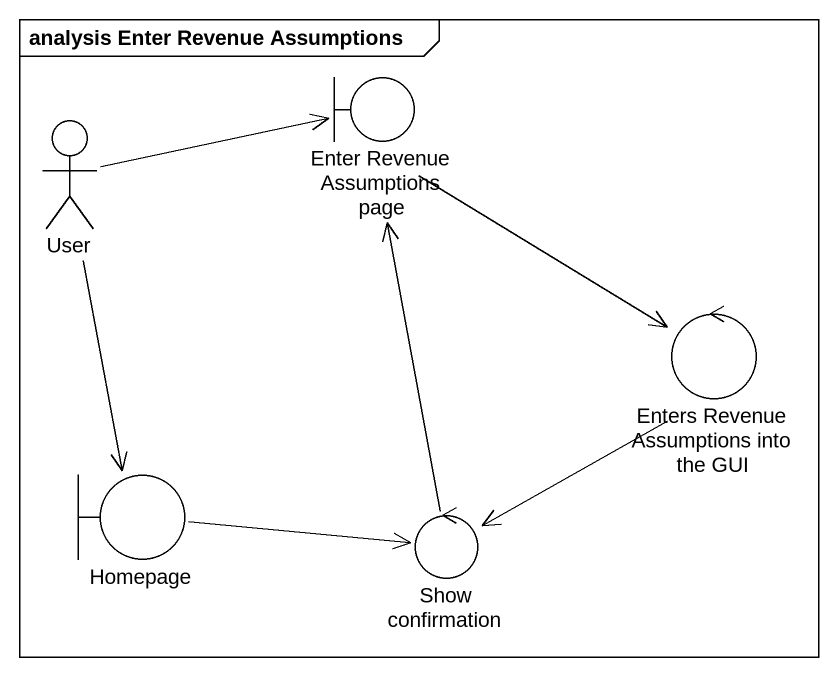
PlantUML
@startuml
mainframe analysis Enter Revenue Assumptions
actor User
boundary "Enter Revenue Assumptions page" as Enter_Revenue_Assumptions
control "Enters Revenue Assumptions into the GUI" as Enters_Revenue_Assumptions
boundary Homepage
control "Show confirmation" as Show_confirmation
User -right-> Enter_Revenue_Assumptions
User --> Homepage
Enter_Revenue_Assumptions --> Enters_Revenue_Assumptions
Enters_Revenue_Assumptions --> Show_confirmation
Homepage -right-> Show_confirmation
Show_confirmation -up-> Enter_Revenue_Assumptions
@enduml
